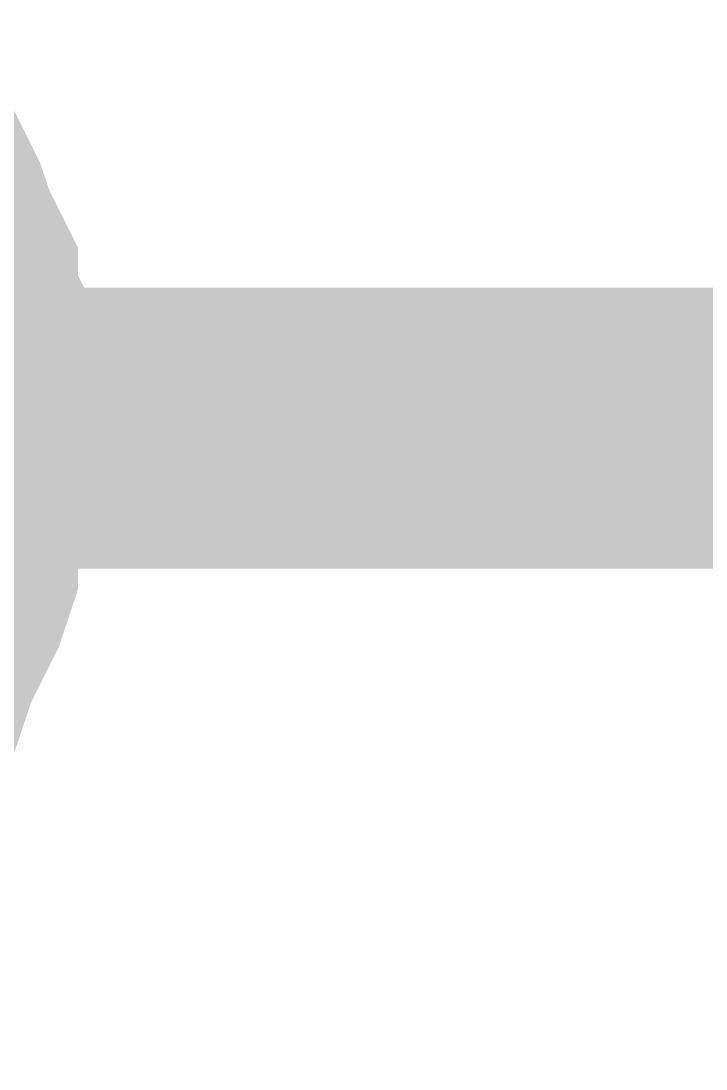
# Model space of a CAD drawing. Header units: inches. Extents: x 0 to 16.9, y 0 to 11.7.
# Drawn here: x 6.6375 to 6.66626, y 10.13031 to 10.17431 of the extents above; entities that cross this region are included whole.
import ezdxf

# ---------------------------------------------------------------- set-up
doc = ezdxf.new("R2010")
doc.units = ezdxf.units.IN
doc.header["$MEASUREMENT"] = 0
doc.layers.add('Sheet', color=255, linetype='Continuous')

msp = doc.modelspace()

# ---------------------------------------------------------------- linework, layer by layer
at = {"layer": 'Sheet'}
for points in [[(6.631301, 10.168405, 0.0118, 0.0118, 0), (6.632073, 10.167633, 0.0118, 0.0118, 0), (6.632459, 10.166862, 0.0118, 0.0118, 0), (6.632844, 10.16609, 0.0118, 0.0118, 0), (6.63323, 10.164932, 0.0118, 0.0118, 0), (6.633616, 10.164161, 0.0118, 0.0118, 0), (6.634002, 10.163389, 0.0118, 0.0118, 0), (6.634002, 10.162231, 0.0118, 0.0118, 0), (6.634387, 10.16146, 0.0118, 0.0118, 0), (6.634387, 10.160302, 0.0118, 0.0118, 0), (6.634773, 10.159145, 0.0118, 0.0118, 0), (6.634773, 10.158373, 0.0118, 0.0118, 0), (6.634773, 10.157215, 0.0118, 0.0118, 0)], [(6.631301, 10.168405, 0.0118, 0.0118, 0), (6.632073, 10.167633, 0.0118, 0.0118, 0), (6.632459, 10.166862, 0.0118, 0.0118, 0), (6.632844, 10.16609, 0.0118, 0.0118, 0), (6.63323, 10.164932, 0.0118, 0.0118, 0), (6.633616, 10.164161, 0.0118, 0.0118, 0), (6.634002, 10.163389, 0.0118, 0.0118, 0), (6.634002, 10.162231, 0.0118, 0.0118, 0), (6.634387, 10.16146, 0.0118, 0.0118, 0), (6.634387, 10.160302, 0.0118, 0.0118, 0), (6.634773, 10.159145, 0.0118, 0.0118, 0), (6.634773, 10.158373, 0.0118, 0.0118, 0), (6.634773, 10.157215, 0.0118, 0.0118, 0)], [(6.631301, 10.168405, 0.0118, 0.0118, 0), (6.632073, 10.167633, 0.0118, 0.0118, 0), (6.632459, 10.166862, 0.0118, 0.0118, 0), (6.632844, 10.16609, 0.0118, 0.0118, 0), (6.63323, 10.164932, 0.0118, 0.0118, 0), (6.633616, 10.164161, 0.0118, 0.0118, 0), (6.634002, 10.163389, 0.0118, 0.0118, 0), (6.634002, 10.162231, 0.0118, 0.0118, 0), (6.634387, 10.16146, 0.0118, 0.0118, 0), (6.634387, 10.160302, 0.0118, 0.0118, 0), (6.634773, 10.159145, 0.0118, 0.0118, 0), (6.634773, 10.158373, 0.0118, 0.0118, 0), (6.634773, 10.157215, 0.0118, 0.0118, 0)], [(6.631301, 10.168405, 0.0118, 0.0118, 0), (6.632073, 10.167633, 0.0118, 0.0118, 0), (6.632459, 10.166862, 0.0118, 0.0118, 0), (6.632844, 10.16609, 0.0118, 0.0118, 0), (6.63323, 10.164932, 0.0118, 0.0118, 0), (6.633616, 10.164161, 0.0118, 0.0118, 0), (6.634002, 10.163389, 0.0118, 0.0118, 0), (6.634002, 10.162231, 0.0118, 0.0118, 0), (6.634387, 10.16146, 0.0118, 0.0118, 0), (6.634387, 10.160302, 0.0118, 0.0118, 0), (6.634773, 10.159145, 0.0118, 0.0118, 0), (6.634773, 10.158373, 0.0118, 0.0118, 0), (6.634773, 10.157215, 0.0118, 0.0118, 0)], [(7.047542, 9.727374, 0.0118, 0.0118, 0), (7.047542, 10.157215, 0.0118, 0.0118, 0), (6.614713, 10.157215, 0.0118, 0.0118, 0)], [(6.634773, 10.157215, 0.0118, 0.0118, 0), (6.634773, 10.156058, 0.0118, 0.0118, 0), (6.634773, 10.155286, 0.0118, 0.0118, 0), (6.634387, 10.154128, 0.0118, 0.0118, 0), (6.634387, 10.153357, 0.0118, 0.0118, 0), (6.634002, 10.152199, 0.0118, 0.0118, 0), (6.634002, 10.151427, 0.0118, 0.0118, 0), (6.633616, 10.15027, 0.0118, 0.0118, 0), (6.63323, 10.149498, 0.0118, 0.0118, 0), (6.632844, 10.148727, 0.0118, 0.0118, 0), (6.632459, 10.147955, 0.0118, 0.0118, 0), (6.632073, 10.146797, 0.0118, 0.0118, 0), (6.631301, 10.146026, 0.0118, 0.0118, 0)], [(6.634773, 10.157215, 0.0118, 0.0118, 0), (6.634773, 10.156058, 0.0118, 0.0118, 0), (6.634773, 10.155286, 0.0118, 0.0118, 0), (6.634387, 10.154128, 0.0118, 0.0118, 0), (6.634387, 10.153357, 0.0118, 0.0118, 0), (6.634002, 10.152199, 0.0118, 0.0118, 0), (6.634002, 10.151427, 0.0118, 0.0118, 0), (6.633616, 10.15027, 0.0118, 0.0118, 0), (6.63323, 10.149498, 0.0118, 0.0118, 0), (6.632844, 10.148727, 0.0118, 0.0118, 0), (6.632459, 10.147955, 0.0118, 0.0118, 0), (6.632073, 10.146797, 0.0118, 0.0118, 0), (6.631301, 10.146026, 0.0118, 0.0118, 0)], [(6.634773, 10.157215, 0.0118, 0.0118, 0), (6.634773, 10.156058, 0.0118, 0.0118, 0), (6.634773, 10.155286, 0.0118, 0.0118, 0), (6.634387, 10.154128, 0.0118, 0.0118, 0), (6.634387, 10.153357, 0.0118, 0.0118, 0), (6.634002, 10.152199, 0.0118, 0.0118, 0), (6.634002, 10.151427, 0.0118, 0.0118, 0), (6.633616, 10.15027, 0.0118, 0.0118, 0), (6.63323, 10.149498, 0.0118, 0.0118, 0), (6.632844, 10.148727, 0.0118, 0.0118, 0), (6.632459, 10.147955, 0.0118, 0.0118, 0), (6.632073, 10.146797, 0.0118, 0.0118, 0), (6.631301, 10.146026, 0.0118, 0.0118, 0)], [(6.634773, 10.157215, 0.0118, 0.0118, 0), (6.634773, 10.156058, 0.0118, 0.0118, 0), (6.634773, 10.155286, 0.0118, 0.0118, 0), (6.634387, 10.154128, 0.0118, 0.0118, 0), (6.634387, 10.153357, 0.0118, 0.0118, 0), (6.634002, 10.152199, 0.0118, 0.0118, 0), (6.634002, 10.151427, 0.0118, 0.0118, 0), (6.633616, 10.15027, 0.0118, 0.0118, 0), (6.63323, 10.149498, 0.0118, 0.0118, 0), (6.632844, 10.148727, 0.0118, 0.0118, 0), (6.632459, 10.147955, 0.0118, 0.0118, 0), (6.632073, 10.146797, 0.0118, 0.0118, 0), (6.631301, 10.146026, 0.0118, 0.0118, 0)], [(6.634773, 10.157215, 0.0118, 0.0118, 0), (6.634773, 10.157215, 0.0118, 0.0118, 0), (6.634773, 10.157215, 0.0118, 0.0118, 0), (6.634773, 10.157215, 0.0118, 0.0118, 0), (6.634773, 10.157215, 0.0118, 0.0118, 0), (6.634773, 10.157215, 0.0118, 0.0118, 0), (6.634773, 10.157215, 0.0118, 0.0118, 0), (6.634773, 10.157215, 0.0118, 0.0118, 0), (6.634773, 10.157215, 0.0118, 0.0118, 0), (6.634773, 10.157215, 0.0118, 0.0118, 0), (6.634773, 10.157215, 0.0118, 0.0118, 0), (6.634773, 10.157215, 0.0118, 0.0118, 0), (6.634773, 10.157215, 0.0118, 0.0118, 0), (6.634773, 10.157215, 0.0118, 0.0118, 0), (6.634773, 10.157215, 0.0118, 0.0118, 0), (6.634773, 10.157215, 0.0118, 0.0118, 0), (6.634773, 10.157215, 0.0118, 0.0118, 0), (6.634773, 10.157215, 0.0118, 0.0118, 0), (6.634773, 10.157215, 0.0118, 0.0118, 0), (6.634773, 10.157215, 0.0118, 0.0118, 0), (6.634773, 10.157215, 0.0118, 0.0118, 0), (6.634773, 10.157215, 0.0118, 0.0118, 0), (6.634773, 10.157215, 0.0118, 0.0118, 0), (6.634773, 10.157215, 0.0118, 0.0118, 0), (6.634773, 10.157215, 0.0118, 0.0118, 0), (6.634773, 10.157215, 0.0118, 0.0118, 0), (6.634773, 10.157215, 0.0118, 0.0118, 0), (6.634773, 10.157215, 0.0118, 0.0118, 0), (6.634773, 10.157215, 0.0118, 0.0118, 0), (6.634773, 10.157215, 0.0118, 0.0118, 0), (6.634773, 10.157215, 0.0118, 0.0118, 0), (6.634773, 10.157215, 0.0118, 0.0118, 0), (6.634773, 10.157215, 0.0118, 0.0118, 0)], [(6.634773, 10.157215, 0.0118, 0.0118, 0), (6.634773, 10.157215, 0.0118, 0.0118, 0)], [(6.634773, 10.157215, 0.0118, 0.0118, 0), (6.634773, 10.157215, 0.0118, 0.0118, 0), (6.634773, 10.157215, 0.0118, 0.0118, 0), (6.634773, 10.157215, 0.0118, 0.0118, 0), (6.634773, 10.157215, 0.0118, 0.0118, 0), (6.634773, 10.157215, 0.0118, 0.0118, 0), (6.634773, 10.157215, 0.0118, 0.0118, 0), (6.634773, 10.157215, 0.0118, 0.0118, 0), (6.634773, 10.157215, 0.0118, 0.0118, 0), (6.634773, 10.157215, 0.0118, 0.0118, 0), (6.634773, 10.157215, 0.0118, 0.0118, 0), (6.634773, 10.157215, 0.0118, 0.0118, 0), (6.634773, 10.157215, 0.0118, 0.0118, 0), (6.634773, 10.157215, 0.0118, 0.0118, 0), (6.634773, 10.157215, 0.0118, 0.0118, 0), (6.634773, 10.157215, 0.0118, 0.0118, 0), (6.634773, 10.157215, 0.0118, 0.0118, 0), (6.634773, 10.157215, 0.0118, 0.0118, 0), (6.634773, 10.157215, 0.0118, 0.0118, 0), (6.634773, 10.157215, 0.0118, 0.0118, 0), (6.634773, 10.157215, 0.0118, 0.0118, 0), (6.634773, 10.157215, 0.0118, 0.0118, 0), (6.634773, 10.157215, 0.0118, 0.0118, 0), (6.634773, 10.157215, 0.0118, 0.0118, 0), (6.634773, 10.157215, 0.0118, 0.0118, 0), (6.634773, 10.157215, 0.0118, 0.0118, 0), (6.634773, 10.157215, 0.0118, 0.0118, 0), (6.634773, 10.157215, 0.0118, 0.0118, 0), (6.634773, 10.157215, 0.0118, 0.0118, 0), (6.634773, 10.157215, 0.0118, 0.0118, 0), (6.634773, 10.157215, 0.0118, 0.0118, 0), (6.634773, 10.157215, 0.0118, 0.0118, 0), (6.634773, 10.157215, 0.0118, 0.0118, 0)], [(6.634773, 10.157215, 0.0118, 0.0118, 0), (6.634773, 10.157215, 0.0118, 0.0118, 0)], [(6.634773, 10.157215, 0.0118, 0.0118, 0), (6.634773, 10.157215, 0.0118, 0.0118, 0), (6.634773, 10.157215, 0.0118, 0.0118, 0), (6.634773, 10.157215, 0.0118, 0.0118, 0), (6.634773, 10.157215, 0.0118, 0.0118, 0), (6.634773, 10.157215, 0.0118, 0.0118, 0), (6.634773, 10.157215, 0.0118, 0.0118, 0), (6.634773, 10.157215, 0.0118, 0.0118, 0), (6.634773, 10.157215, 0.0118, 0.0118, 0), (6.634773, 10.157215, 0.0118, 0.0118, 0), (6.634773, 10.157215, 0.0118, 0.0118, 0), (6.634773, 10.157215, 0.0118, 0.0118, 0), (6.634773, 10.157215, 0.0118, 0.0118, 0), (6.634773, 10.157215, 0.0118, 0.0118, 0), (6.634773, 10.157215, 0.0118, 0.0118, 0), (6.634773, 10.157215, 0.0118, 0.0118, 0), (6.634773, 10.157215, 0.0118, 0.0118, 0), (6.634773, 10.157215, 0.0118, 0.0118, 0), (6.634773, 10.157215, 0.0118, 0.0118, 0), (6.634773, 10.157215, 0.0118, 0.0118, 0), (6.634773, 10.157215, 0.0118, 0.0118, 0), (6.634773, 10.157215, 0.0118, 0.0118, 0), (6.634773, 10.157215, 0.0118, 0.0118, 0), (6.634773, 10.157215, 0.0118, 0.0118, 0), (6.634773, 10.157215, 0.0118, 0.0118, 0), (6.634773, 10.157215, 0.0118, 0.0118, 0), (6.634773, 10.157215, 0.0118, 0.0118, 0), (6.634773, 10.157215, 0.0118, 0.0118, 0), (6.634773, 10.157215, 0.0118, 0.0118, 0), (6.634773, 10.157215, 0.0118, 0.0118, 0), (6.634773, 10.157215, 0.0118, 0.0118, 0), (6.634773, 10.157215, 0.0118, 0.0118, 0), (6.634773, 10.157215, 0.0118, 0.0118, 0)], [(6.634773, 10.157215, 0.0118, 0.0118, 0), (6.634773, 10.157215, 0.0118, 0.0118, 0)], [(6.634773, 10.157215, 0.0118, 0.0118, 0), (6.634773, 10.157215, 0.0118, 0.0118, 0), (6.634773, 10.157215, 0.0118, 0.0118, 0), (6.634773, 10.157215, 0.0118, 0.0118, 0), (6.634773, 10.157215, 0.0118, 0.0118, 0), (6.634773, 10.157215, 0.0118, 0.0118, 0), (6.634773, 10.157215, 0.0118, 0.0118, 0), (6.634773, 10.157215, 0.0118, 0.0118, 0), (6.634773, 10.157215, 0.0118, 0.0118, 0), (6.634773, 10.157215, 0.0118, 0.0118, 0), (6.634773, 10.157215, 0.0118, 0.0118, 0), (6.634773, 10.157215, 0.0118, 0.0118, 0), (6.634773, 10.157215, 0.0118, 0.0118, 0), (6.634773, 10.157215, 0.0118, 0.0118, 0), (6.634773, 10.157215, 0.0118, 0.0118, 0), (6.634773, 10.157215, 0.0118, 0.0118, 0), (6.634773, 10.157215, 0.0118, 0.0118, 0), (6.634773, 10.157215, 0.0118, 0.0118, 0), (6.634773, 10.157215, 0.0118, 0.0118, 0), (6.634773, 10.157215, 0.0118, 0.0118, 0), (6.634773, 10.157215, 0.0118, 0.0118, 0), (6.634773, 10.157215, 0.0118, 0.0118, 0), (6.634773, 10.157215, 0.0118, 0.0118, 0), (6.634773, 10.157215, 0.0118, 0.0118, 0), (6.634773, 10.157215, 0.0118, 0.0118, 0), (6.634773, 10.157215, 0.0118, 0.0118, 0), (6.634773, 10.157215, 0.0118, 0.0118, 0), (6.634773, 10.157215, 0.0118, 0.0118, 0), (6.634773, 10.157215, 0.0118, 0.0118, 0), (6.634773, 10.157215, 0.0118, 0.0118, 0), (6.634773, 10.157215, 0.0118, 0.0118, 0), (6.634773, 10.157215, 0.0118, 0.0118, 0), (6.634773, 10.157215, 0.0118, 0.0118, 0)], [(6.634773, 10.157215, 0.0118, 0.0118, 0), (6.634773, 10.157215, 0.0118, 0.0118, 0)]]:
    msp.add_lwpolyline(points, format="xyseb", dxfattribs=at)

doc.saveas('drawing.dxf')
